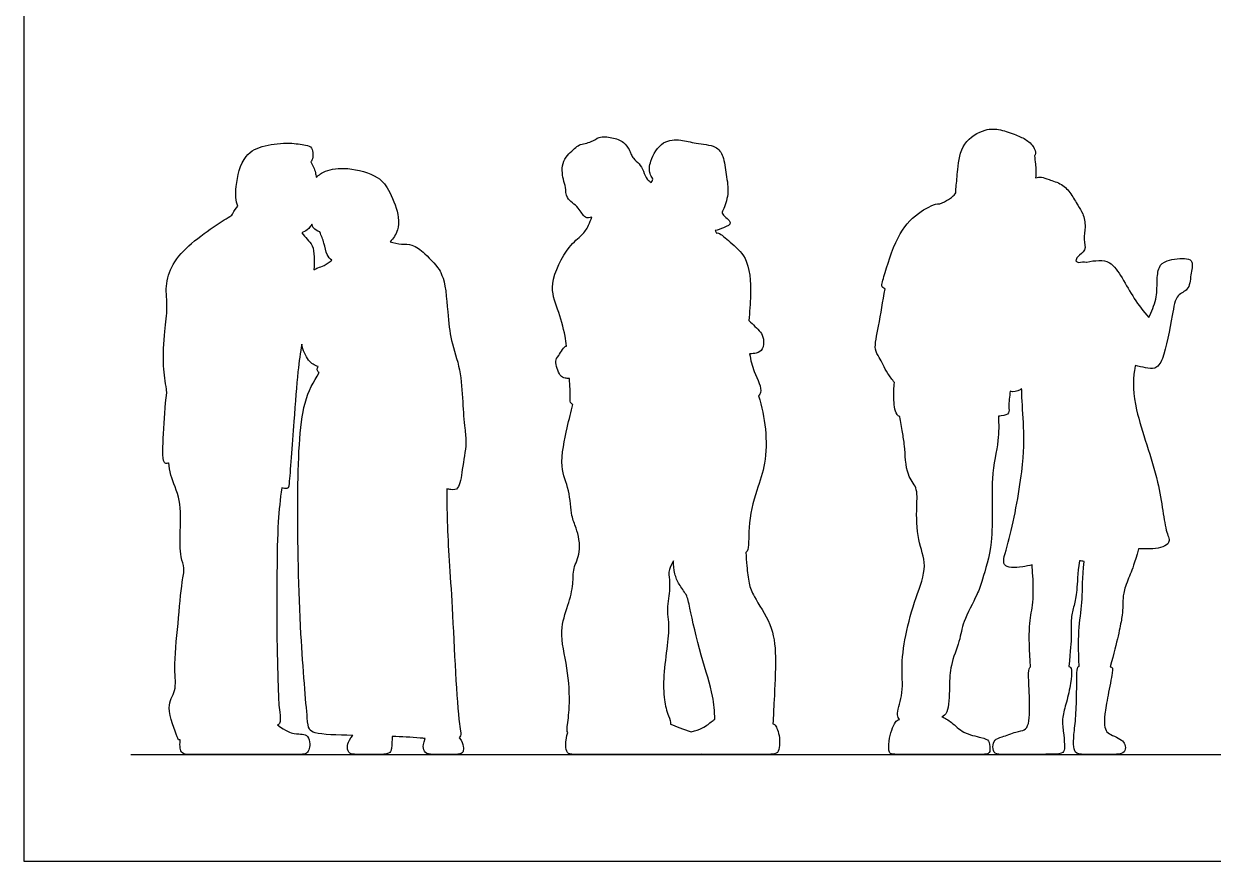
# Model space of a CAD drawing. Header units: millimetres. Extents: x 1 to 7, y 0.3 to 34.9.
# Drawn here: x 1.011 to 4.403, y 25.291 to 27.68 of the extents above; entities that cross this region are included whole.
import ezdxf

# ---------------------------------------------------------------- set-up
doc = ezdxf.new("R2010")
doc.units = ezdxf.units.MM
for name, color, linetype, true_color in [('AG-DIAGRAM', 7, 'Continuous', 0xfecc66), ('AG-OUTLINE', 7, 'Continuous', 0x8000ff), ('X-VPRT', 6, 'Continuous', 0xff00ff)]:
    doc.layers.add(name, color=color, linetype=linetype, true_color=true_color)

msp = doc.modelspace()

# ---------------------------------------------------------------- linework, layer by layer
at = {"layer": 'AG-DIAGRAM'}
msp.add_lwpolyline([(1.316083287577042, 25.59558661032924), (6.497683287577042, 25.59558661032924)], dxfattribs=at)
at = {"layer": 'AG-OUTLINE'}
for points, knots in [([(4.18143745014907, 26.70542976253338), (4.190800447154411, 26.70230619626783), (4.209704687993979, 26.69910777944428), (4.238962282891868, 26.69358896125009), (4.264244846478464, 26.72468278482073), (4.286609206726165, 26.84877302008699), (4.296259676713005, 26.90789413371591), (4.336405036728253, 26.92043309604107), (4.337325123191388, 26.9604694115042), (4.347623457781276, 27.00166176450809), (4.327029861707182, 27.01374272943294), (4.269717363892606, 27.00773091936511), (4.245820564455605, 26.98734517358107), (4.242186884609346, 26.94379305698475), (4.243641120111789, 26.89558457113576), (4.226844908201219, 26.85848855763956), (4.21907164608683, 26.84222602998773), (4.204427027541735, 26.85963809911421), (4.176278410543197, 26.89582543564189), (4.145609316673095, 26.95361575031933), (4.111440028876994, 27.00356961994355), (4.077338867357318, 27.00549858878771), (4.05400910989024, 27.00341555521288), (4.043026198820133, 26.99989624361829), (4.042560771964169, 26.99997495215862), (4.034201543940409, 27.00128626565732), (4.026373586899028, 27.0007501671518), (4.018995851955095, 26.99913048384549), (4.016669644018567, 27.00055936935803), (4.013851955580644, 27.00195840599816), (4.011056659874249, 27.00353291179138), (4.012526714708487, 27.00780425034966), (4.014314684730765, 27.01749183984457), (4.04432256040608, 27.03285403491942), (4.03103356628022, 27.06601651627787), (4.040539290228097, 27.10065096269501), (4.032718175432239, 27.13918122087182), (4.016898684442512, 27.16203432775188), (3.997988503199421, 27.19599645505209), (3.972723403491285, 27.22475410648538), (3.93521173823166, 27.23480292079508), (3.913936727497743, 27.24429674529352), (3.901918852227825, 27.24203653083108), (3.896591211243889, 27.24050154694464), (3.898640001957831, 27.25294261488131), (3.896292943738525, 27.28064256135768), (3.894425046494701, 27.29611025144371), (3.893035213520445, 27.3039561651036), (3.893887780328126, 27.30464430447201), (3.897633789686774, 27.30895755457101), (3.894833686475365, 27.32695622430365), (3.87139035938444, 27.35074565466736), (3.840274392356544, 27.36318098694944), (3.795856281644563, 27.37999009351403), (3.751347948883999, 27.38213932975844), (3.684481884075666, 27.34296922615779), (3.673708792530495, 27.2660224636223), (3.671090000702053, 27.22083593384162), (3.668479223511281, 27.20257024543839), (3.669335868286586, 27.19794961721772), (3.6662626239276, 27.19375044739057), (3.658735210245158, 27.1858081996894), (3.648412941862941, 27.17861102515521), (3.632202696974657, 27.16991639632918), (3.623604601784845, 27.16678579779508), (3.6216122329161, 27.16696658012972), (3.607285381541006, 27.16631147952471), (3.555091723796785, 27.139928677335), (3.497947266823034, 27.07548673969088), (3.466573562322134, 26.96439604162915), (3.454683231262132, 26.93028927809454), (3.464624741818897, 26.92512507843552), (3.467412335518017, 26.92425009893342), (3.460401020228915, 26.88897126825081), (3.45156990277777, 26.82253235369827), (3.433812874673091, 26.75135579670869), (3.453012272568448, 26.72846700660383), (3.467571261050012, 26.69215395207667), (3.487242494174962, 26.66526224860515), (3.494300206207519, 26.65645723468552), (3.492264145151652, 26.64206954497718), (3.49252697386863, 26.6149460326722), (3.493545368534535, 26.57147460221999), (3.50611422293183, 26.56089158795032), (3.509029379269962, 26.55917956640287), (3.511816256251168, 26.54446395806838), (3.516804266871063, 26.51332585656085), (3.524494152172341, 26.47672100285145), (3.52608622598053, 26.39150153052539), (3.561351469274303, 26.3580538798076), (3.556641268735942, 26.30039731421799), (3.557464398481929, 26.20701131405751), (3.590732273270769, 26.13386888001177), (3.553279226692579, 26.04144958783001), (3.523835164910583, 25.93701165375905), (3.512534049872736, 25.84086882914245), (3.521048044651962, 25.76674416029542), (3.497357427008994, 25.70875964966426), (3.506383122516121, 25.69905247076287), (3.508935987217558, 25.6948340730588), (3.503190839120348, 25.69421792170917), (3.496494981854702, 25.68955876420602), (3.48582826942625, 25.66580108652447), (3.477326969897566, 25.63429627062405), (3.476993585602323, 25.60848983042751), (3.479994044259506, 25.60203822037838), (3.48299450291669, 25.59558661032924), (3.495329721840662, 25.59558661032924), (3.674857164828758, 25.59558661032924), (3.738866949515322, 25.59558661032924), (3.766371153872831, 25.59558661032924), (3.766371153872831, 25.61179283069518), (3.764370848101375, 25.63679665283837), (3.747868325486871, 25.64279757015274), (3.686858999457489, 25.65579955766719), (3.661285127515411, 25.68548351617139), (3.637983468424187, 25.69928780835454), (3.629497618307393, 25.70313213147324), (3.634569245528758, 25.705732076098), (3.649207204611598, 25.7117627293084), (3.651338398359302, 25.79717048107014), (3.652401385802496, 25.85027886103546), (3.683129594393004, 25.92414080116846), (3.687052168284775, 25.97249908593985), (3.72964825722942, 26.04735920679529), (3.744345271663787, 26.09296047927393), (3.780382361609429, 26.20705167203574), (3.765524954199976, 26.38593165745556), (3.792942487461711, 26.48658720232998), (3.791523092017932, 26.5376577295075), (3.79064664148241, 26.56067741542875), (3.793530386114129, 26.56081472087226), (3.807202675013627, 26.56187806201279), (3.823223241400699, 26.5678490411525), (3.818516812500434, 26.58954206180471), (3.822571876859956, 26.61761433697786), (3.824076693331087, 26.63229506915148), (3.833087956062842, 26.62876854361661), (3.844853870164738, 26.6304375622681), (3.855511567316171, 26.6381686217609), (3.856840191298364, 26.63924119388732), (3.857153349607144, 26.63474028918246), (3.857732803361817, 26.60422060046465), (3.863180822685411, 26.53237605123916), (3.864901199739698, 26.42170678694377), (3.82274099702786, 26.19916413551631), (3.792966391132999, 26.12814575904409), (3.844607162741159, 26.12672573044543), (3.877524497891545, 26.13441771262887), (3.886720402186902, 26.13674853803247), (3.891536420187544, 26.07285707954458), (3.889239719108404, 26.01347095164109), (3.87644381309605, 25.97377083298738), (3.879068614329353, 25.89141769429249), (3.882509182862783, 25.84561883856586), (3.881518809789953, 25.84505005664803), (3.877257529499893, 25.84122307696227), (3.875787612787724, 25.82382906253492), (3.87874051417519, 25.77067683756053), (3.880381014946005, 25.71719651243197), (3.877428113558538, 25.68110549547405), (3.865944608162836, 25.66273188684092), (3.844946198296408, 25.6620756865326), (3.796387375480296, 25.64337397774531), (3.779654267617987, 25.63943677589536), (3.772764164380565, 25.61679786525811), (3.778669967155498, 25.59558661032924), (3.802293178255229, 25.59558661032924), (3.869225609704465, 25.59558661032924), (3.965358954874203, 25.59558661032924), (3.978154860886557, 25.60203335832079), (3.980123461811535, 25.61975076664558), (3.975530059653254, 25.6620756865326), (3.971264757649136, 25.70111960487799), (3.984388763815653, 25.74180402399419), (3.998168970290496, 25.80151825205184), (3.99980947106131, 25.84121837070556), (3.996091002647465, 25.84537430599162), (3.991497600489184, 25.84619455637703), (3.995872269211355, 25.89371439537162), (4.000137571215474, 25.93571121510448), (3.996200369365518, 25.98656673899973), (4.006699574298732, 26.01970485457019), (4.015230178306968, 26.05842067276141), (4.016214478769457, 26.11058859727332), (4.021536433657976, 26.14819904537443), (4.026111387396154, 26.14755168011697), (4.030644134334306, 26.14692571806845), (4.035122571285576, 26.14638905769113), (4.029338484935974, 26.09812079141513), (4.031963286169276, 26.0364379624325), (4.019167380156923, 25.96359972820833), (4.018511179848598, 25.89371439537162), (4.020973152022977, 25.8471842080538), (4.020341720321789, 25.847009160398), (4.0163765779052, 25.84534719058363), (4.014245877844479, 25.83564066808479), (4.013917777690317, 25.77691074048962), (4.012277276919502, 25.70243200549464), (4.004730973373754, 25.64960788067441), (4.004730973373754, 25.6151573644873), (4.010308675994525, 25.59558661032924), (4.042134390948329, 25.59558661032924), (4.111691623630868, 25.59558661032924), (4.144829739201324, 25.59558661032924), (4.15467274382621, 25.61023586217486), (4.150407441822092, 25.62860947080798), (4.139580136734716, 25.63943677589536), (4.114644525018333, 25.64993598082857), (4.098567617464349, 25.65846658483681), (4.091677514226929, 25.67716829362409), (4.093318014997744, 25.70702540765292), (4.101848619005979, 25.76050573278148), (4.118253626714125, 25.83957786993474), (4.116066292353038, 25.84504620583746), (4.109668339346862, 25.84575708950481), (4.129737132109828, 25.92127480832131), (4.146142139817974, 25.99509734300797), (4.145485939509648, 26.0364379624325), (4.1467983401263, 26.06006117353223), (4.167140549684401, 26.1125571981983), (4.178295954925941, 26.13782091006884), (4.19017902199314, 26.18261740730769), (4.203731630129727, 26.1823077655256), (4.238194322095302, 26.17963209183594), (4.286254213059692, 26.19600036948181), (4.263928023671375, 26.23524480489745), (4.252533855459244, 26.38150922107519), (4.176932362289186, 26.57206786770949), (4.173069650762818, 26.66498199899798), (4.180475426958831, 26.70117070775051), (4.181437450149071, 26.70542976253338)], [-5.68896351063496, -5.68896351063496, -5.68896351063496, -5.68896351063496, -5.377277127881388, -5.085568556308945, -4.753257992570188, -4.15283619305777, -3.721295244861816, -3.391811868560224, -2.960095220415126, -2.602131565102862, -2.360038065829567, -1.932073970408544, -1.623389253870699, -1.260125174896858, -0.8486665536180709, -0.4485175455892015, -0.4485175455892015, -0.4485175455892015, 0.02470034209930339, 0.49693805209733, 0.9262086737417004, 1.244206692662355, 1.581124626992308, 1.581124626992308, 1.581124626992308, 1.597142421107245, 1.869804869799652, 1.869804869799652, 1.869804869799652, 1.983535323735509, 1.983535323735509, 1.983535323735509, 2.194392989168445, 2.494221488945746, 2.807739979787739, 3.153655575349623, 3.503995539000415, 3.806273612479737, 4.160702880972032, 4.51404325155242, 4.867018409033283, 5.140177877718391, 5.373781126674027, 5.373781126674027, 5.373781126674027, 5.734578164984896, 6.014624228535739, 6.014624228535739, 6.014624228535739, 6.071930543525039, 6.314918369217568, 6.641126474209529, 6.97604312643557, 7.365462686095771, 7.744125347950176, 8.222675998665807, 8.719463133902362, 9.127668076198484, 9.307275792346235, 9.307275792346235, 9.307275792346235, 9.533587344444419, 9.7398106313956, 10.03991386864516, 10.03991386864516, 10.03991386864516, 10.11780706810299, 10.56492289749319, 11.11091754413011, 11.73214229635375, 12.05289054659599, 12.1448245282861, 12.1448245282861, 12.1448245282861, 12.73982335458703, 13.20875720887644, 13.498271109842, 13.91278855434178, 14.10792298055923, 14.10792298055923, 14.10792298055923, 14.48610555489718, 14.88232410079826, 14.98518213563778, 14.98518213563778, 14.98518213563778, 15.36912634151899, 15.73120334497477, 16.24753917135386, 16.62878093118413, 17.04809889371874, 17.60247762350933, 18.10411340812367, 18.65944943058906, 19.26425101591559, 19.82572808147902, 20.32843200204547, 20.75594927125233, 20.97624613078764, 20.97624613078764, 20.97624613078764, 21.10582105231139, 21.24842126284853, 21.39102147338566, 21.53362168392279, 21.53362168392279, 21.53362168392279, 21.67622189445992, 21.81882210499705, 21.96142231553418, 22.10402252607131, 22.24662273660844, 22.38922294714557, 22.53182315768271, 22.67442336821983, 22.81702357875697, 22.92249623540105, 22.92249623540105, 22.92249623540105, 23.15933941204219, 23.53501990659337, 23.94634469314049, 24.42746835581421, 24.93487339592548, 25.52349296130834, 25.90401616366722, 26.41605533508467, 27.09155165781396, 27.65863913518052, 28.1001573590541, 28.1001573590541, 28.1001573590541, 28.16780092630041, 28.43806703350737, 28.68177388584265, 29.06289395362057, 29.06289395362057, 29.06289395362057, 29.37128443354437, 29.4161546021363, 29.4161546021363, 29.4161546021363, 29.54184703166611, 30.19128315356243, 30.8175467623096, 31.48655981693713, 31.91550814781425, 32.3282184042307, 32.4835073685957, 32.4835073685957, 32.4835073685957, 32.80452380058235, 33.12554023256901, 33.44655666455566, 33.44655666455566, 33.44655666455566, 33.47565533809445, 33.59687824223757, 33.71810114638068, 33.83932405052379, 33.9605469546669, 34.08176985881001, 34.20299276295312, 34.32421566709623, 34.44543857123934, 34.56666147538245, 34.68788437952557, 34.80910728366868, 34.93033018781179, 35.0515530919549, 35.17277599609801, 35.29399890024113, 35.41522180438424, 35.53644470852735, 35.65766761267046, 35.77889051681358, 35.90011342095669, 36.0213363250998, 36.0213363250998, 36.0213363250998, 36.22180204096853, 36.42226775683727, 36.622733472706, 36.82319918857474, 37.02366490444348, 37.02366490444348, 37.02366490444348, 37.09856385014996, 37.09856385014996, 37.09856385014996, 37.4275113433284, 37.75645883650684, 38.08540632968529, 38.08540632968529, 38.08540632968529, 38.10561266137042, 38.22830980920939, 38.35100695704836, 38.47370410488733, 38.5964012527263, 38.71909840056527, 38.84179554840424, 38.96449269624321, 39.08718984408218, 39.20988699192115, 39.33258413976012, 39.45528128759909, 39.57797843543807, 39.70067558327704, 39.82337273111601, 39.94606987895498, 40.06876702679395, 40.19146417463292, 40.31416132247189, 40.43685847031086, 40.43685847031086, 40.43685847031086, 40.66588078868618, 40.8949031070615, 41.12392542543682, 41.35294774381214, 41.58197006218747, 41.58197006218747, 41.58197006218747, 41.84492172995233, 42.24295825595311, 42.55886663710194, 43.24967840077999, 44.08753969649309, 44.69957783088394, 44.78268203174586, 44.78268203174586, 44.78268203174586, 44.78268203174586]), ([(2.217209023875795, 26.3533845705711), (2.221310140631445, 26.3523286570664), (2.234644902332639, 26.35002920910221), (2.25460479027491, 26.35158641184399), (2.261230950779176, 26.41152695192023), (2.275200260549159, 26.4834192392453), (2.268015326429592, 26.5266291486298), (2.262266652608487, 26.60391883068024), (2.258397052127513, 26.69280694496041), (2.227488387411044, 26.77846183089124), (2.22051333473178, 26.85184331415137), (2.213271967984502, 26.94579545909145), (2.203618697890245, 26.96221928230784), (2.202170209743739, 26.96647020908028), (2.200772037994254, 26.976122485491), (2.154521405896299, 27.02719897731273), (2.123702030090948, 27.05011342441354), (2.098197966245062, 27.05236984725949), (2.088597637350574, 27.0512662421077), (2.077697230714182, 27.05289938267902), (2.066561125227211, 27.05564328239095), (2.055966704990204, 27.05832966013802), (2.060588366793064, 27.06276887330537), (2.068994591060916, 27.07300910889294), (2.078233679841584, 27.09361676077602), (2.083422492707789, 27.13017310268559), (2.056518983049302, 27.20150978411388), (2.024516709183732, 27.24834724535646), (1.936250298052285, 27.27250613941806), (1.871573160344214, 27.26364759894659), (1.85304287465146, 27.24944129372488), (1.845006812149784, 27.24254160792309), (1.844471843213639, 27.24692930619416), (1.841834209257077, 27.26340723866571), (1.835587952367446, 27.27670690829087), (1.83004281462198, 27.2863951933274), (1.831080128173011, 27.28776890038846), (1.837433300030141, 27.29813780390828), (1.836261008936506, 27.32947279679826), (1.813499381079601, 27.33458181662801), (1.766859585251465, 27.34248787253245), (1.69851374424914, 27.33481560938516), (1.635771576923691, 27.30975443139018), (1.613163049540353, 27.21837295958463), (1.6159231625435, 27.173402008135), (1.621882603797973, 27.16030653811811), (1.616164740142716, 27.1539601079101), (1.610873652734381, 27.14640688945978), (1.60575909779531, 27.1358369456589), (1.604964709145139, 27.13408089862557), (1.589633143737558, 27.12504800642582), (1.559207213534584, 27.10598498756756), (1.487365364300997, 27.05517523628074), (1.432844224450142, 26.9975255564406), (1.4134251613616, 26.93188744221302), (1.422871569258178, 26.86977862243088), (1.412159820783752, 26.80275298984256), (1.406457958642202, 26.70470045870056), (1.41606590970115, 26.65455388655442), (1.418919689437431, 26.63059817611492), (1.419329170977704, 26.62709416545095), (1.413723329272981, 26.58856990650242), (1.410840957158664, 26.52048603989885), (1.404733179827305, 26.42637935216602), (1.418681312447507, 26.42410964189504), (1.424004596199904, 26.42726587711948), (1.424871791655255, 26.4278431495121), (1.426388916727003, 26.41591110740449), (1.428246165192752, 26.39090424004166), (1.461955578030417, 26.31857765094934), (1.456900353469939, 26.23631359473217), (1.456518592064936, 26.16017014363867), (1.471360653086652, 26.12682978709122), (1.460676122879106, 26.08378939915827), (1.452201503989796, 25.96704246171627), (1.437538978660311, 25.84441423565591), (1.448961358462684, 25.77694317941192), (1.411849821185329, 25.73221597760338), (1.449392453146435, 25.64864020687608), (1.451493786711219, 25.63606013305548), (1.455979651420007, 25.63696386357498), (1.457169192236031, 25.6373563597801), (1.455625286047085, 25.61644897293441), (1.459877464045036, 25.59558661032924), (1.481669876284538, 25.59558661032924), (1.535885145758418, 25.59558661032924), (1.580597771383081, 25.59558661032924), (1.591946484986694, 25.59558661032924), (1.594269409299136, 25.59563822741281), (1.625631518242812, 25.59558661032924), (1.730075640317494, 25.59558661032924), (1.798907771659334, 25.59558661032924), (1.815384961401395, 25.59558661032924), (1.824952361896787, 25.60732050424428), (1.828141495395249, 25.62486073848583), (1.822028989523195, 25.64957652309892), (1.806349083155749, 25.65436022334662), (1.785088193165991, 25.65303141772226), (1.758246319553923, 25.66180153484303), (1.734690109252859, 25.67953663935347), (1.737000630922894, 25.68057744296417), (1.745137672938992, 25.68643395969675), (1.739647529650861, 25.72037172442963), (1.736321607320172, 25.78005400185739), (1.732288743206968, 25.92909727052791), (1.733044125606987, 26.11060886921934), (1.734707923196135, 26.25486920978981), (1.742490719538101, 26.32401860136799), (1.746780485535818, 26.35604304249208), (1.750003692586995, 26.35527717453947), (1.766423086426678, 26.3518136005477), (1.767549582908171, 26.36158915334448), (1.781182138663997, 26.53639169516675), (1.792097832740363, 26.68941479967871), (1.799990501795061, 26.74185259153978), (1.803933758944538, 26.7662766579424), (1.807366572596502, 26.74856871165078), (1.819678905616914, 26.71904737505933), (1.840663628641758, 26.7047096704666), (1.85064934018959, 26.70261475355154), (1.850862020993628, 26.70257212329258), (1.848907134555445, 26.69985291395907), (1.84634028052517, 26.69285653049727), (1.850404047983698, 26.68678967895485), (1.853344957251596, 26.68524783704198), (1.853702737268648, 26.6850872220889), (1.837670492496252, 26.6573446114496), (1.798579526394986, 26.59679861924496), (1.789648683326525, 26.31014935377759), (1.796742433333174, 25.96070291981166), (1.818819205038276, 25.70851708324948), (1.822805923077291, 25.6675483340461), (1.843499232306503, 25.65204179236067), (1.905156846366599, 25.65070517939931), (1.949472445997675, 25.64996566210371), (1.933353848756926, 25.62942189769695), (1.933025748602763, 25.60711108721387), (1.943196853381812, 25.59558661032924), (1.963867163094077, 25.59558661032924), (2.007504483597745, 25.59558661032924), (2.051798004409741, 25.59558661032924), (2.059334464950862, 25.60572322356176), (2.060929031700094, 25.62007432430485), (2.062057964451991, 25.64708965455771), (2.088477484783177, 25.64598561986657), (2.119623277026754, 25.64418756189518), (2.151188915229341, 25.64143942327751), (2.155856773969753, 25.64102755700429), (2.150224769657075, 25.62565530792716), (2.149693247407331, 25.61343029618305), (2.157134558903746, 25.59558661032924), (2.184507954765558, 25.59558661032924), (2.225966690245585, 25.59558661032924), (2.259186830854581, 25.59558661032924), (2.26450205335202, 25.60359713456279), (2.266096620101252, 25.61635366855664), (2.261312919853556, 25.63309661942358), (2.252896415534906, 25.64304733209452), (2.260326201492469, 25.64933158807267), (2.246550585560376, 25.69672062798803), (2.234602988757165, 26.02763064322884), (2.218106264644478, 26.2229033247525), (2.217747354866924, 26.32301405721159), (2.217209023875864, 26.35338457057108)], [5.013305436142631, 5.013305436142631, 5.013305436142631, 5.013305436142631, 5.127715186937596, 5.383600975668145, 5.805058351636898, 6.302799137469484, 6.680029155960634, 7.176815790424166, 7.725398194732637, 8.259379273358455, 8.780213391437266, 9.366572660542658, 9.366572660542658, 9.366572660542658, 9.576815651442246, 10.04180488786961, 10.42303820296198, 10.69282426103922, 10.69282426103922, 10.69282426103922, 10.97775384312136, 10.97775384312136, 10.97775384312136, 11.22889895431809, 11.49385935971709, 11.83560596335366, 12.32968701309678, 12.75876803313085, 13.29546355410915, 13.75265370448276, 14.07552976235924, 14.07552976235924, 14.07552976235924, 14.1950464611805, 14.52651522367078, 14.52651522367078, 14.52651522367078, 14.58366667219523, 14.91908887349413, 15.16965677482956, 15.56057232342283, 16.03908198097075, 16.49048064117737, 17.03415287021516, 17.45643072898307, 17.45643072898307, 17.45643072898307, 17.74639262479019, 17.80195608985751, 17.80195608985751, 17.80195608985751, 18.22045856666817, 18.75598361112434, 19.26763287122601, 19.72883311882675, 20.17389928462622, 20.64874066269903, 21.21603829908556, 21.68601767272331, 21.76866132838034, 21.76866132838034, 21.76866132838034, 22.3876679326625, 22.90652869402874, 23.09148795409329, 23.12615703153024, 23.12615703153024, 23.12615703153024, 23.47023094088611, 23.96949575854417, 24.50200585308787, 24.99626607464693, 25.32534080833494, 25.68814271637699, 26.31255566085406, 26.96246520971007, 27.4148748989528, 27.82849678351955, 28.35905145703433, 28.54333286501453, 28.59685545864533, 28.59685545864533, 28.59685545864533, 28.70274544654206, 28.8086354344388, 28.91452542233553, 29.02041541023227, 29.05722128981485, 29.05722128981485, 29.05722128981485, 29.19390895437948, 29.3305966189441, 29.46728428350872, 29.60397194807334, 29.74065961263797, 29.87734727720259, 30.01403494176721, 30.15072260633184, 30.28741027089646, 30.28741027089646, 30.28741027089646, 30.38376139920605, 30.70782953968448, 31.15331579672092, 31.84988721534166, 32.63852240714498, 33.3293483944678, 33.87890033016757, 33.87890033016757, 33.87890033016757, 33.95705037099308, 34.32987034636837, 35.10023106485915, 35.69895506081543, 36.19241960691382, 36.19241960691382, 36.19241960691382, 36.59675425557275, 36.92071907302908, 36.92775936769884, 36.92775936769884, 36.92775936769884, 37.10931492719899, 37.27832159294149, 37.30068190123374, 37.30068190123374, 37.30068190123374, 37.86226300207598, 38.80833709641294, 39.93537858006646, 40.8222053070041, 41.14658256205209, 41.40167224714764, 41.97314494841968, 41.97314494841968, 41.97314494841968, 42.07930695124853, 42.18546895407739, 42.29163095690625, 42.39779295973511, 42.50395496256396, 42.61011696539282, 42.71627896822167, 42.71627896822167, 42.71627896822167, 43.05705963588208, 43.11656213404555, 43.11656213404555, 43.11656213404555, 43.19977594080461, 43.28298974756366, 43.36620355432272, 43.44941736108177, 43.53263116784083, 43.61584497459988, 43.69905878135894, 43.78227258811799, 43.78227258811799, 43.78227258811799, 44.1313894365934, 45.1753938091409, 46.07365776570425, 46.48009633570116, 46.48009633570116, 46.48009633570116, 46.48009633570116]), ([(3.081089702884975, 26.73832904877354), (3.088294118605314, 26.73860347979318), (3.105821839228886, 26.74075005165045), (3.119808475169809, 26.75003586525568), (3.122669251181646, 26.78142358681511), (3.112594045631238, 26.80182920859577), (3.09858545748787, 26.81416190625889), (3.085287753799236, 26.82791753608321), (3.079024012178524, 26.83348276883053), (3.080807845615285, 26.85749295588534), (3.087044746353918, 26.92032022004887), (3.078648403882922, 27.01498778215499), (3.028002809499783, 27.05398914041544), (2.995543661882258, 27.0842477617457), (2.988115872179557, 27.08371601327129), (2.986388763219106, 27.08295204469573), (2.985117703750572, 27.08582553751312), (2.984025091572934, 27.08843681156876), (2.983110926686194, 27.09078586686263), (2.989840217526411, 27.09073456353305), (3.008221888590557, 27.09964389066045), (3.038462051807402, 27.11135406469212), (2.999446497303251, 27.13623276174054), (3.006096452313497, 27.15041198528522), (3.024485906463072, 27.19636092010719), (3.01348599247769, 27.24924205177379), (3.00797765424241, 27.30203959710076), (2.986151052888081, 27.33460212765191), (2.926853445852971, 27.33821972366032), (2.886016155323977, 27.35037598238312), (2.830626472240176, 27.34953508516601), (2.795649650565431, 27.29041143065057), (2.794128244778245, 27.25647145528083), (2.801371893805701, 27.24335733193716), (2.804536641277996, 27.23939238567972), (2.804704235709591, 27.23757885940759), (2.805063521912277, 27.23464688229702), (2.802261850422748, 27.23018537132116), (2.800750005198206, 27.22790726616829), (2.796451809855485, 27.23041838165393), (2.787280361027432, 27.23615229576011), (2.778637018521385, 27.26043000745724), (2.766901971087354, 27.28124129559678), (2.753452401834713, 27.29261744044965), (2.747322913953426, 27.29965521792783), (2.745978917228651, 27.30128359848756), (2.744500015850922, 27.30545470683997), (2.740609474819611, 27.31398652676833), (2.737863821528894, 27.32091242113289), (2.7219940228869, 27.34599980015407), (2.688736535218259, 27.3565299703131), (2.650881458505661, 27.3601655686361), (2.631651924009126, 27.3415598125814), (2.593879358072451, 27.33667280142392), (2.581944206226813, 27.32366378172152), (2.542227664957529, 27.29137595678141), (2.548290839785448, 27.23624572959385), (2.557908417842404, 27.21469390916439), (2.555479041745452, 27.17996597435063), (2.595752263643558, 27.15871681272793), (2.608692235175787, 27.12431125213597), (2.624722387193281, 27.12640128449814), (2.63149327322104, 27.12854938541003), (2.627698314718813, 27.12155950628839), (2.621048280827147, 27.09974655581759), (2.602793495862632, 27.07594130733166), (2.561390461735818, 27.04523812563745), (2.505469608338763, 26.93798941925528), (2.534420168485577, 26.86733347781795), (2.552904084044263, 26.80386435202852), (2.558003476890769, 26.77029095180919), (2.559171090239794, 26.7608239709312), (2.552177271647389, 26.76082289761628), (2.536774044612745, 26.73044496495219), (2.523319640760176, 26.72016595965145), (2.538623813971346, 26.67461448971061), (2.552784321064887, 26.66955833877875), (2.562876993321748, 26.66779133506213), (2.567168700867784, 26.66797995213115), (2.568660787807933, 26.64710849032886), (2.570608611538481, 26.61279348620021), (2.568519761507888, 26.59836152980893), (2.575464245368516, 26.59505159121234), (2.577270237933848, 26.59448798354467), (2.570933824801103, 26.57242349102372), (2.561464702899499, 26.52941826433434), (2.535832120718139, 26.41548040646651), (2.569329535408285, 26.35264086593854), (2.570996122513271, 26.27521172861982), (2.588164175214695, 26.2431801279222), (2.603414792953251, 26.17169490843014), (2.575756893434776, 26.12730158168487), (2.579908993718116, 26.08130906667128), (2.563730888439518, 26.01906665277674), (2.535956022976981, 25.94629977755976), (2.563691760684935, 25.84333767491864), (2.57004344054426, 25.73873113577435), (2.561416698661771, 25.67918618947923), (2.559828754716281, 25.66161249726882), (2.562377111566509, 25.65823759241881), (2.555820192560429, 25.63471030419924), (2.556617475935045, 25.61318365308461), (2.561932698432483, 25.59558661032924), (2.583459349547113, 25.59558661032924), (2.645717668551512, 25.59558661032924), (2.721386114042343, 25.59558661032924), (2.762377565005821, 25.5956742290306), (2.766251447555653, 25.59558661042173), (2.770678257672448, 25.59558661032924), (2.788688889600812, 25.59558661032924), (2.821776348703762, 25.59558661032924), (2.889797179012726, 25.59558661032924), (2.932223243480335, 25.59558661032924), (2.94516853886877, 25.59582300248952), (3.008933854673204, 25.59558661032924), (3.121085049369174, 25.59558661032924), (3.156994600077003, 25.59558661032924), (3.165233194948034, 25.60580922862767), (3.167890806196753, 25.63637175798794), (3.162309822574442, 25.66294787047514), (3.155931555577515, 25.67703321009336), (3.150882094204947, 25.68287995484054), (3.147375889008279, 25.6826182411415), (3.148783188797852, 25.70542568690688), (3.150848460396466, 25.75063041234169), (3.15782170514686, 25.87582016460879), (3.147220795417891, 25.96554550100059), (3.092777356865619, 26.0437874036822), (3.078132108046185, 26.08336427636172), (3.073670321653295, 26.12760598640994), (3.071083520913035, 26.15920209868986), (3.07029720935878, 26.17216332646833), (3.071722101125249, 26.17300262572101), (3.080624368311191, 26.18117190136256), (3.07421670362342, 26.24971214108929), (3.099768826509149, 26.34888569838087), (3.129086251584002, 26.42502905382727), (3.129087374377622, 26.52522258179674), (3.116490073021738, 26.58815814303824), (3.106713800854927, 26.61905797225326), (3.109411467193244, 26.6216105624743), (3.119293516097355, 26.63667207483658), (3.094978059407771, 26.67907509983369), (3.083943436199525, 26.72099461226555), (3.081089702884975, 26.73832904877354)], [1.08464156056159, 1.08464156056159, 1.08464156056159, 1.08464156056159, 1.237695449117364, 1.498617470106814, 1.80390082827268, 2.071069082292059, 2.344216114112612, 2.553596332593992, 2.553596332593992, 2.553596332593992, 2.931565678639561, 3.518946444367747, 3.974179518791282, 4.344811316922875, 4.460342385873528, 4.460342385873528, 4.460342385873528, 4.488210142516145, 4.488210142516145, 4.488210142516145, 4.72762174860938, 5.007751670417309, 5.331777958625334, 5.53655541942119, 5.92749323723854, 6.357110754790734, 6.771049129275493, 7.107033986615778, 7.533390759466795, 7.917151230620227, 8.31912015346554, 8.774961652007999, 9.118350143040342, 9.292128960984186, 9.292128960984186, 9.292128960984186, 9.410168023077453, 9.51642099984792, 9.51642099984792, 9.51642099984792, 9.73777087356595, 10.02378969298889, 10.30631280592595, 10.57634780468071, 10.6557163474116, 10.6557163474116, 10.6557163474116, 10.8064240689583, 10.98768118632195, 11.2655100056234, 11.60352166837384, 11.94597218223515, 12.2374650257798, 12.57609174661587, 12.81821447560546, 13.21052414357919, 13.62057546441561, 13.90249946743924, 14.21410269706974, 14.58873979973091, 14.91835859657579, 15.15235968276634, 15.15235968276634, 15.15235968276634, 15.37448855401805, 15.70442921842226, 16.11469332868117, 16.7235356293166, 17.21752646352811, 17.72885911683956, 17.92323826656686, 17.92323826656686, 17.92323826656686, 18.26311656298969, 18.50976359153868, 18.87845426501152, 19.10918594128434, 19.26991049801866, 19.26991049801866, 19.26991049801866, 19.60159208059981, 19.84696255750499, 19.91485043713933, 19.91485043713933, 19.91485043713933, 20.39019019841327, 20.99222295542475, 21.47922020327535, 21.96427143952547, 22.31714273988537, 22.78984844331673, 23.19413876592942, 23.572556045354, 24.02749039855803, 24.52540655230315, 25.11653759371299, 25.70912277913374, 26.1062598786045, 26.30591218889265, 26.30591218889265, 26.30591218889265, 26.4883294406052, 26.67074669231775, 26.8531639440303, 27.03558119574286, 27.20050494895654, 27.20050494895654, 27.20050494895654, 27.26048494695043, 27.26048497863845, 27.42048616635859, 27.58048735407872, 27.66594898597402, 27.66594898597402, 27.66594898597402, 27.81471021723016, 27.9634714484863, 28.11223267974244, 28.26099391099859, 28.40975514225473, 28.55851637351087, 28.70727760476701, 28.70727760476701, 28.70727760476701, 29.1815240251906, 29.81622664267993, 30.37204651568038, 30.91632139552173, 31.28608651581807, 31.6904618856805, 31.96995045321454, 31.96995045321454, 31.96995045321454, 32.04434750472004, 32.51401694868888, 33.10868349492734, 33.6263293653393, 34.19056138652507, 34.75535429394058, 34.75535429394058, 34.75535429394058, 34.86365241350418, 35.31863556927068, 35.61978048688062, 35.61978048688062, 35.61978048688062, 35.61978048688062]), ([(1.855299978533141, 27.08630559153875), (1.859739204916775, 27.07582329536924), (1.868550580842481, 27.05559542588156), (1.873417841496317, 27.02052658501086), (1.884382151035836, 27.01026558531344), (1.889557449747588, 27.00567352332554), (1.883504820490514, 27.00202915119491), (1.86760383931719, 26.98789307832529), (1.852941460403211, 26.98645481783484), (1.842147014020678, 26.98072764822281), (1.83846671004584, 26.97800175739689), (1.8398956400376, 26.9905122140045), (1.839378004748279, 27.01494025667247), (1.837125040544301, 27.0483204136323), (1.818474143595979, 27.06517462065404), (1.809435661625554, 27.07793123224466), (1.804553802468423, 27.08400158987499), (1.805406716383192, 27.08447793375723), (1.812304126550754, 27.08824470008254), (1.821759261320611, 27.0918141082232), (1.829963176040306, 27.10371754217434), (1.832523278669424, 27.10869376063912), (1.833679933878582, 27.10454534601185), (1.835872309304584, 27.09571776808331), (1.847872339820935, 27.09023301473032), (1.855299978533489, 27.08630559153856)], [-0.9292546776800117, -0.9292546776800117, -0.9292546776800117, -0.9292546776800117, -0.5945266716974298, -0.2609580533789976, 0, 0, 0, 0.2962963605759263, 0.5470452864012421, 0.6829578798270761, 0.6829578798270761, 0.6829578798270761, 1.035001932782976, 1.358040461357978, 1.636644920437915, 1.913541596804366, 1.913541596804366, 1.913541596804366, 1.949228174194162, 2.205029730260571, 2.353314398548084, 2.353314398548084, 2.353314398548084, 2.559198450387084, 2.789721905877986, 2.789721905877986, 2.789721905877986, 2.789721905877986]), ([(2.864076718858071, 26.14812715586553), (2.86367616283581, 26.13578125572992), (2.866725305782762, 26.11083345456831), (2.878426243346234, 26.08032948974235), (2.903367594885506, 26.05108147393939), (2.910927443202748, 26.00963773437402), (2.941125517322865, 25.87598543870446), (2.978696036593226, 25.76619536685043), (2.98099072524031, 25.71945591295632), (2.981744914637735, 25.6952973171494), (2.980098062254739, 25.69442016940892), (2.974923351125828, 25.69104529345714), (2.967692584158041, 25.68466520495615), (2.940850710545972, 25.66579616509024), (2.914105189785734, 25.66046476806779), (2.892898269174452, 25.66702428779112), (2.86945547586294, 25.6765861301148), (2.855484284680669, 25.6817702679872), (2.855556336135796, 25.68196456760191), (2.857359726294673, 25.68751863090005), (2.847204097090372, 25.7094045243702), (2.835938259494994, 25.7508205570197), (2.834497900166316, 25.822236053397), (2.8469214986626, 25.90596749511586), (2.85243465627314, 25.97140380322746), (2.843608862730456, 26.00212068678474), (2.853951317203951, 26.06271604505665), (2.85284329247131, 26.09383684441175), (2.84850686916668, 26.11929604494942), (2.859505527803097, 26.13929562649355), (2.864076718858071, 26.14812715586553)], [0, 0, 0, 0, 0.3486813790725313, 0.6760738830739503, 1.016422839065438, 1.381527065279923, 2.053157019707713, 2.683457586356997, 3.134162150311038, 3.134162150311038, 3.134162150311038, 3.166268629982951, 3.246397530002682, 3.326526430022414, 3.326526430022414, 3.326526430022414, 3.46182780816825, 3.46182780816825, 3.46182780816825, 3.472498642231304, 3.760193873788734, 4.185829880935366, 4.671944941984135, 5.208407063146669, 5.699296085207456, 6.018751607090124, 6.438179056895265, 6.757448638540918, 7.065949928379352, 7.290036372973974, 7.290036372973974, 7.290036372973974, 7.290036372973974])]:
    msp.add_open_spline(points, degree=3, knots=knots, dxfattribs=at)
at = {"layer": 'X-VPRT'}
msp.add_lwpolyline([(1.011283287577042, 27.72918661032924), (1.011283287577042, 25.29078661032924), (6.802483287577042, 25.29078661032924), (6.802483287577042, 27.72918661032924)], close=True, dxfattribs=at)

doc.saveas('drawing.dxf')
